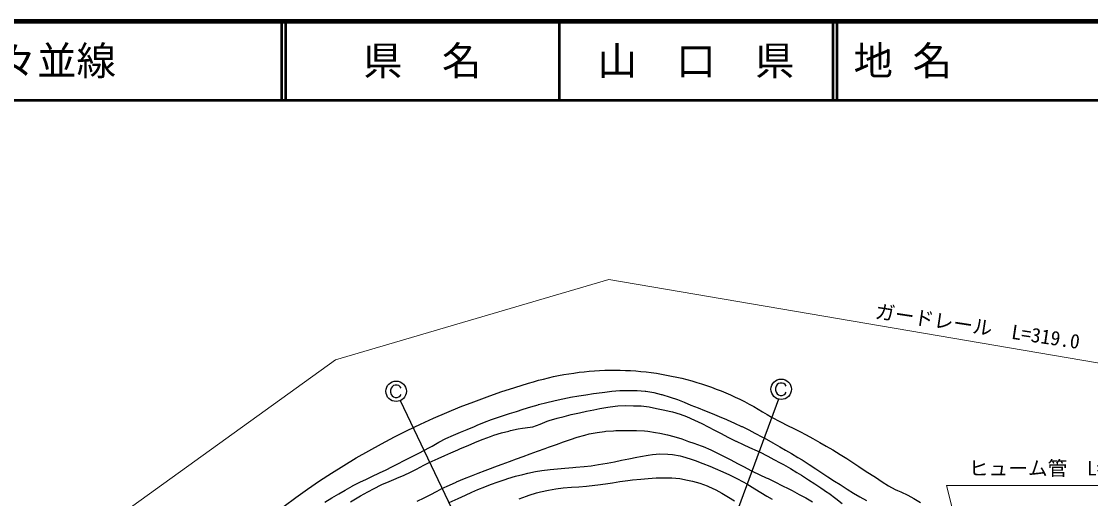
# Model space of a CAD drawing. Units: millimetres, scale not verified. Extents: x 40000 to 680000, y 20000 to 380000.
# Drawn here: x 264736 to 400476, y 319421 to 380000 of the extents above; entities that cross this region are included whole.
import ezdxf
from ezdxf.enums import TextEntityAlignment as Align

# ---------------------------------------------------------------- set-up
doc = ezdxf.new("R2010")
doc.units = ezdxf.units.MM
doc.header["$LTSCALE"] = 1000
for name, color, linetype, lineweight in [('M-BGD', 7, 'Continuous', 25), ('M-STR-HTXT', 7, 'Continuous', 13), ('M-STR-STRC', 7, 'Continuous', 25), ('M-TTL', 2, 'Continuous', 140), ('M-TTL-LINE', 7, 'Continuous', 50)]:
    doc.layers.add(name, color=color, linetype=linetype, lineweight=lineweight)
doc.layers.add('M-TTL-TXT', color=7, linetype='Continuous')
doc.styles.add('ＭＳ ゴシック', font='')
doc.styles.get('ＭＳ ゴシック').set_extended_font_data('MS Gothic')

msp = doc.modelspace()

# ---------------------------------------------------------------- linework, layer by layer
at = {"layer": 'M-BGD'}
for points in [[(329126, 334067), (329754, 334257), (330385, 334436), (331020, 334604), (331657, 334760), (332297, 334904), (332940, 335037), (333585, 335158), (334232, 335268), (334881, 335366), (335532, 335452), (336184, 335527), (336837, 335589), (337491, 335640), (338147, 335679), (338802, 335706), (339458, 335722), (340115, 335725), (340771, 335717), (341427, 335696), (342082, 335664), (342737, 335621), (343391, 335565), (344044, 335497), (344695, 335418), (345345, 335327), (345994, 335224), (346640, 335110), (347284, 334983), (347926, 334846), (348565, 334696), (349201, 334536), (349834, 334363), (350464, 334180), (351091, 333985), (351714, 333778), (352333, 333561), (352948, 333332), (353559, 333092), (354166, 332841), (354768, 332580), (355365, 332307), (355957, 332024), (356544, 331730), (357125, 331426), (357701, 331111), (358271, 330785), (358835, 330450), (359393, 330104), (359944, 329749)], [(292380, 313831), (293773, 315031), (295188, 316205), (296625, 317351), (298083, 318471), (299562, 319562), (301062, 320625), (302581, 321660), (304120, 322666), (305677, 323642), (307253, 324589), (308846, 325506), (310456, 326393), (312083, 327249), (313726, 328074), (315384, 328869), (317056, 329631), (318743, 330362), (320443, 331061), (322156, 331727), (323882, 332362), (325619, 332963), (327367, 333531), (329126, 334067)], [(315752, 325477), (316626, 325948), (316881, 326086), (317752, 326576), (318627, 327039), (319596, 327492), (320461, 327865), (321318, 328212), (322261, 328591), (322606, 328733), (323548, 329110), (324436, 329444), (324808, 329579), (325808, 329930), (326694, 330217), (327596, 330497), (328448, 330765), (329403, 331067), (330355, 331346), (330396, 331357), (331428, 331631), (332341, 331850), (333249, 332046), (334266, 332250), (334460, 332289), (335490, 332477), (336404, 332616), (337380, 332747), (337762, 332797), (338788, 332941), (339703, 333059), (340725, 333135), (341733, 333161), (342698, 333143), (342926, 333135), (343909, 333067), (344027, 333051), (345016, 332887), (345971, 332653), (346059, 332627), (347100, 332305), (348019, 331982), (348877, 331651), (349735, 331301), (350655, 330924), (351478, 330595), (352446, 330212), (353300, 329861), (354236, 329462), (354356, 329410), (355273, 329005), (356170, 328586), (356219, 328563), (357104, 328133), (357865, 327738), (358836, 327219), (359013, 327124)], [(316510, 323991), (317634, 324507), (318491, 324897), (319260, 325240), (320123, 325613), (320490, 325769), (321449, 326175), (322302, 326528), (323247, 326907), (323368, 326955), (324282, 327307), (324723, 327463), (325685, 327761), (326621, 328001), (326840, 328055), (327797, 328273), (328364, 328377), (329328, 328477), (329663, 328540), (330604, 328866), (331478, 329233), (331750, 329325), (332741, 329622), (333634, 329862), (334544, 330087), (335574, 330329), (336483, 330526), (337416, 330708), (338185, 330849), (339182, 331026), (340126, 331154), (340471, 331188), (341478, 331221), (342430, 331191), (342757, 331188), (343434, 331188), (344450, 331075), (345348, 330875), (346228, 330680), (347188, 330485), (347414, 330426), (348367, 330143), (349192, 329833), (350202, 329398), (351102, 328971), (351933, 328544), (352738, 328113), (353559, 327671), (354439, 327213), (355420, 326731), (355493, 326697), (356385, 326277), (357158, 325919), (358139, 325473), (358420, 325346)], [(359944, 329749), (361092, 329176), (362013, 328716), (362800, 328318), (363546, 327931), (364345, 327504), (365194, 327039), (366100, 326538), (366904, 326083), (367734, 325600), (368674, 325032), (369510, 324504), (370287, 323996), (371052, 323489), (371850, 322963), (372727, 322397), (373152, 322129), (374029, 321561), (374804, 321062), (375665, 320576), (375946, 320435), (376370, 320266), (377279, 319851), (378026, 319433), (378872, 318909)], [(318119, 320689), (319090, 321142), (319933, 321514), (319982, 321536), (320977, 321962), (321868, 322322), (322724, 322650), (323617, 322984), (324617, 323359), (324723, 323399), (325760, 323790), (326703, 324142), (327587, 324469), (328448, 324784), (329320, 325099), (330240, 325430), (331242, 325787), (331666, 325939), (332663, 326300), (333540, 326618), (334430, 326927), (335306, 327209), (336250, 327486), (336830, 327632), (337816, 327825), (338780, 327950), (338947, 327971), (339922, 328043), (340217, 328055), (341241, 328081), (342173, 328071), (342842, 328055), (343820, 328014), (344281, 327971), (345252, 327828), (345805, 327717), (346775, 327505), (347583, 327293), (348564, 326993), (349441, 326685), (350123, 326447), (351048, 326126), (351308, 326023), (352281, 325604), (353118, 325196), (353953, 324761), (354780, 324330), (355650, 323880), (356409, 323477), (357404, 322937), (357489, 322891)], [(359013, 327124), (360122, 326505), (361004, 326009), (361760, 325576), (362491, 325146), (363298, 324660), (363839, 324330), (364764, 323751), (365581, 323218), (366346, 322707), (367118, 322192), (367954, 321647), (368665, 321197), (369579, 320628), (370387, 320129), (371175, 319656), (372030, 319166)], [(303244, 318955), (304149, 319504), (305039, 320041), (305835, 320508), (306737, 321008), (306774, 321028), (307691, 321492), (308532, 321883), (309229, 322213), (310194, 322684), (311024, 323093), (311783, 323471), (312535, 323848), (313343, 324256), (314270, 324726), (315381, 325289), (315752, 325477)], [(319050, 318911), (320197, 319448), (321118, 319879), (321917, 320243), (322696, 320577), (323557, 320919), (324300, 321197), (325253, 321542), (326154, 321848), (326501, 321959), (327483, 322251), (328386, 322481), (329041, 322637), (330011, 322842), (330819, 322975), (331878, 323115), (332816, 323201), (333736, 323270), (334745, 323357), (335137, 323399), (336166, 323504), (337085, 323602), (338016, 323737), (339087, 323926), (340038, 324107), (340939, 324288), (341858, 324472), (342868, 324666), (343350, 324753), (344316, 324927), (344874, 325007), (345805, 325092), (346787, 325070), (347414, 325007), (348374, 324833), (348684, 324753), (349631, 324477), (350292, 324245), (351256, 323885), (352116, 323536), (352832, 323229), (353783, 322812), (354620, 322422), (355542, 321959), (356359, 321531), (356812, 321282)], [(358420, 325346), (359478, 324809), (360264, 324401), (361047, 323974), (361468, 323737), (362359, 323228), (363159, 322752), (363754, 322383), (364658, 321814), (365448, 321307), (366223, 320793), (367077, 320202), (367226, 320097), (368129, 319441), (368947, 318821)], [(306509, 319019), (307349, 319508), (307790, 319758), (308698, 320266), (309511, 320703), (310427, 321162), (310499, 321197), (311417, 321596), (312329, 321966), (312403, 321998), (313343, 322417), (314123, 322786), (314903, 323174), (315844, 323653), (316510, 323991)], [(327909, 319404), (328874, 319731), (329210, 319843), (330146, 320135), (330650, 320266), (331659, 320495), (332569, 320653), (333528, 320774), (334570, 320865), (335491, 320918), (336475, 320991), (336830, 321028), (337911, 321161), (338871, 321299), (339779, 321440), (340702, 321580), (341707, 321716), (342334, 321790), (343367, 321905), (344286, 321990), (345310, 322042), (345382, 322044), (346379, 322064), (347329, 322044), (348322, 321962), (348345, 321959), (349311, 321778), (349954, 321621), (350885, 321367), (351804, 321024), (351986, 320943), (352885, 320517), (353679, 320097), (354517, 319621), (355280, 319136)], [(357489, 322891), (358487, 322442), (359288, 322069), (359521, 321959), (360467, 321505), (361295, 321091), (362165, 320645), (362569, 320435), (363494, 319953), (364307, 319514), (365182, 319017)], [(314986, 319081), (315874, 319532), (316627, 319916), (317514, 320374), (318119, 320689)], [(356812, 321282), (357850, 320669), (358624, 320203), (359358, 319752), (360029, 319335)]]:
    msp.add_lwpolyline(points, dxfattribs=at)
at = {"layer": 'M-STR-HTXT'}
for points in [[(272852, 314129), (304626, 337030), (339301, 347244)], [(546998, 308243), (530879, 324460), (439937, 342365), (406541, 335751), (339301, 347244)], [(419469, 321101), (382201, 321101), (396372, 264483)]]:
    msp.add_lwpolyline(points, dxfattribs=at)
at = {"layer": 'M-STR-STRC'}
for p, q in [((360870, 334018), (360675, 333888)), ((361065, 334083), (360870, 334018)), ((361325, 334083), (361065, 334083)), ((361520, 334018), (361325, 334083)), ((361715, 333888), (361520, 334018)), ((311662, 333436), (311597, 333176)), ((311597, 333176), (311597, 332916)), ((311597, 332916), (311662, 332656)), ((311792, 333631), (311662, 333436)), ((311662, 332656), (311792, 332461)), ((311987, 333761), (311792, 333631)), ((312182, 333826), (311987, 333761)), ((312442, 333826), (312182, 333826)), ((312637, 333761), (312442, 333826)), ((312832, 333631), (312637, 333761)), ((312962, 333436), (312832, 333631)), ((312832, 332461), (312962, 332656)), ((360545, 333693), (360480, 333433)), ((360480, 333433), (360480, 333173)), ((360480, 333173), (360545, 332913)), ((360675, 333888), (360545, 333693)), ((360545, 332913), (360675, 332718)), ((360675, 332718), (360870, 332588)), ((360870, 332588), (361065, 332523)), ((361325, 332523), (361520, 332588)), ((361520, 332588), (361715, 332718)), ((361845, 333693), (361715, 333888)), ((361715, 332718), (361845, 332913)), ((311792, 332461), (311987, 332331)), ((311987, 332331), (312182, 332266)), ((312182, 332266), (312442, 332266)), ((312442, 332266), (312637, 332331)), ((312637, 332331), (312832, 332461)), ((312841, 331859), (321278, 314134)), ((360834, 332054), (353729, 312702)), ((361065, 332523), (361325, 332523))]:
    msp.add_line(p, q, dxfattribs=at)
for centre in [(312312, 333046), (361195, 333303)]:
    msp.add_circle(centre, 1300, dxfattribs=at)
at = {"layer": 'M-TTL'}
msp.add_line((680000, 380000), (40000, 380000), dxfattribs=at)
at = {"layer": 'M-TTL-LINE'}
for p, q in [((297750, 380000), (297750, 370000)), ((298250, 380000), (298250, 370000)), ((333000, 380000), (333000, 370000)), ((367750, 380000), (367750, 370000)), ((368250, 380000), (368250, 370000)), ((40000, 370000), (680000, 370000))]:
    msp.add_line(p, q, dxfattribs=at)

# ---------------------------------------------------------------- texts
at = {"layer": 'M-STR-HTXT', "style": 'ＭＳ ゴシック'}
msp.add_text('ガードレール\u3000L=319.0', height=1833, rotation=351.371, dxfattribs=at).set_placement((385911, 339833), align=Align.BOTTOM_CENTER)
msp.add_text('ヒューム管\u3000L=7.0\u3000φ=500', height=1833, dxfattribs=at).set_placement((400325, 321812), align=Align.BOTTOM_CENTER)
at = {"layer": 'M-TTL-TXT', "style": 'ＭＳ ゴシック'}
for s, p in [('一般県道\u3000宮野上佐々並線', (216734, 375000)), ('地 名', (370380, 375000))]:
    msp.add_text(s, height=3666, dxfattribs=at).set_placement(p, align=Align.MIDDLE_LEFT)
for s, p in [('県\u3000名', (315625, 375000)), ('山\u3000口\u3000県', (350375, 375000))]:
    msp.add_text(s, height=3666, dxfattribs=at).set_placement(p, align=Align.MIDDLE_CENTER)

doc.saveas('drawing.dxf')
